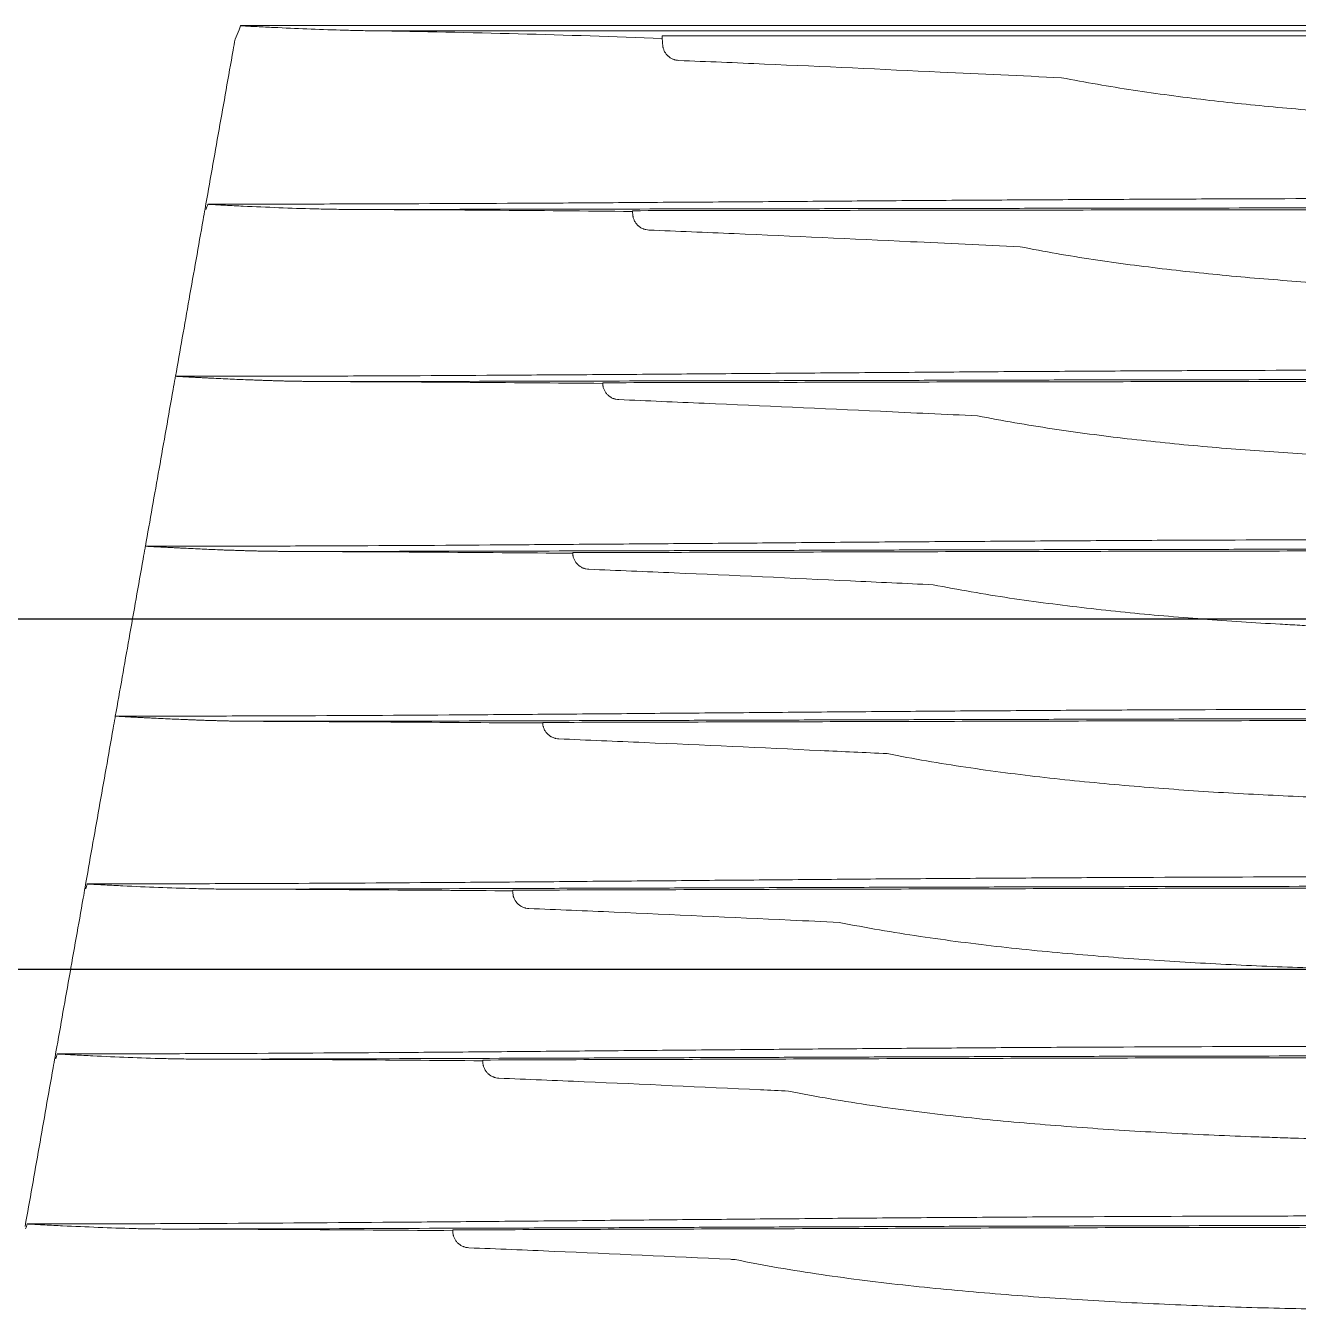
# Model space of a CAD drawing. Header units: inches. Extents: x 3778 to 56227, y -16914 to 35091.
# Drawn here: x 46633 to 46749.8, y -10922.3 to -10804.4 of the extents above; entities that cross this region are included whole.
import ezdxf

# ---------------------------------------------------------------- set-up
doc = ezdxf.new("R2010")
doc.units = ezdxf.units.IN
doc.header["$LTSCALE"] = 100
doc.header["$MEASUREMENT"] = 0
doc.layers.add('2-con', color=2, linetype='Continuous')
doc.layers.add('mark-B', color=2, linetype='Continuous', lineweight=20)

# ---------------------------------------------------------------- blocks, each defined once
blk = doc.blocks.new('cjscjdeh')
at = {"color": 8}
for p, q in [((155159.52, 69984.99), (153729.39, 69984.99)), ((154925.53, 69952.84), (154277.43, 69952.84))]:
    blk.add_line(p, q, dxfattribs=at)
blk = doc.blocks.new('무풍1way 일반')
at = {"layer": 'mark-B'}
for p, q in [((450.49, -181.61), (448.57, -181.61)), ((-464.1, -245.12), (464.1, -245.12)), ((437.6, -244.65), (205.04, -244.65)), ((476.32, -245.6), (-476.32, -245.6))]:
    blk.add_line(p, q, dxfattribs=at)
for points, knots in [([(430.91, -132.37), (429.6, -132.1), (428.28, -131.85), (425.64, -131.4), (424.32, -131.19), (421.67, -130.8), (420.34, -130.62), (417.69, -130.29), (416.36, -130.13), (413.7, -129.84), (412.37, -129.71), (409.71, -129.46), (408.37, -129.34), (405.71, -129.13), (404.37, -129.02), (401.71, -128.84), (400.37, -128.75), (397.7, -128.59), (396.36, -128.51), (393.69, -128.37), (392.35, -128.31), (389.67, -128.19), (388.34, -128.13), (385.66, -128.04), (384.32, -127.99), (380.3, -127.88), (377.63, -127.82), (373.61, -127.76), (372.27, -127.74), (369.6, -127.72), (368.26, -127.72), (366.92, -127.72)], [0, 0, 0, 0, 0.0625, 0.0625, 0.125, 0.125, 0.1875, 0.1875, 0.25, 0.25, 0.3125, 0.3125, 0.375, 0.375, 0.4375, 0.4375, 0.5, 0.5, 0.5625, 0.5625, 0.625, 0.625, 0.6875, 0.6875, 0.75, 0.75, 0.875, 0.875, 0.9375, 0.9375, 1, 1, 1, 1]), ([(455.35, -133.45), (452.74, -133.35), (444.74, -133.01), (436.6, -132.63), (431.06, -132.38), (430.91, -132.37)], [0, 0, 0, 0, 0.319657, 0.982079, 1, 1, 1, 1]), ([(455.35, -133.45), (455.44, -133.46), (455.53, -133.47), (455.67, -133.5), (455.74, -133.52), (455.8, -133.54), (455.85, -133.56), (455.87, -133.57), (455.98, -133.61), (456.06, -133.65), (456.17, -133.73), (456.21, -133.76), (456.27, -133.8), (456.29, -133.82), (456.32, -133.85), (456.34, -133.86), (456.42, -133.94), (456.48, -134.01), (456.57, -134.12), (456.59, -134.16), (456.64, -134.24), (456.66, -134.28), (456.72, -134.4), (456.75, -134.49), (456.78, -134.6), (456.79, -134.62), (456.8, -134.67), (456.8, -134.69), (456.81, -134.76), (456.82, -134.8), (456.82, -134.85)], [0, 0, 0, 0, 0.125, 0.125, 0.1875, 0.21875, 0.21875, 0.25, 0.25, 0.375, 0.375, 0.4375, 0.4375, 0.46875, 0.46875, 0.5, 0.5, 0.625, 0.625, 0.6875, 0.6875, 0.75, 0.75, 0.875, 0.875, 0.90625, 0.90625, 0.9375, 0.9375, 1, 1, 1, 1]), ([(365.38, -135.5), (367.83, -135.5), (370.28, -135.5), (375.18, -135.5), (377.63, -135.5), (384.98, -135.49), (389.87, -135.48), (397.22, -135.46), (399.66, -135.45), (404.56, -135.44), (407.01, -135.43), (411.9, -135.42), (416.79, -135.4), (424.13, -135.37), (431.47, -135.34), (436.36, -135.32), (441.25, -135.3), (443.7, -135.29), (448.59, -135.27), (451.03, -135.26), (458.37, -135.24), (463.26, -135.22), (473.05, -135.19), (477.95, -135.18), (482.85, -135.17)], [0, 0, 0, 0, 0.0625, 0.0625, 0.125, 0.125, 0.25, 0.25, 0.3125, 0.3125, 0.375, 0.375, 0.4375, 0.5, 0.5625, 0.625, 0.625, 0.6875, 0.6875, 0.75, 0.75, 0.875, 0.875, 1, 1, 1, 1]), ([(365.57, -135.34), (367.47, -135.34), (369.38, -135.34), (373.18, -135.33), (378.89, -135.33), (384.59, -135.32), (392.2, -135.31), (396, -135.3), (403.61, -135.28), (407.41, -135.27), (415.01, -135.24), (418.81, -135.23), (426.41, -135.2), (430.21, -135.19), (437.81, -135.16), (441.61, -135.15), (449.21, -135.12), (453.01, -135.1), (456.81, -135.09)], [0, 0, 0, 0, 0.0625, 0.0625, 0.125, 0.25, 0.25, 0.375, 0.375, 0.5, 0.5, 0.625, 0.625, 0.75, 0.75, 0.875, 0.875, 1, 1, 1, 1]), ([(482.85, -135.17), (480.67, -135.16), (478.5, -135.16), (474.16, -135.14), (471.99, -135.13), (465.49, -135.09), (461.16, -135.06), (456.84, -135.02)], [0, 0, 0, 0, 0.25, 0.25, 0.5, 0.5, 1, 1, 1, 1]), ([(482.85, -135.17), (483.39, -135.17), (483.93, -135.18), (485.02, -135.19), (485.56, -135.2), (487.2, -135.25), (488.28, -135.28), (490.46, -135.37), (491.55, -135.42), (493.18, -135.49), (493.72, -135.52), (494.54, -135.56), (494.81, -135.58), (495.22, -135.6), (495.35, -135.61), (495.56, -135.62), (495.62, -135.62), (495.73, -135.63), (495.76, -135.63), (495.81, -135.63), (495.83, -135.64), (495.85, -135.64), (495.86, -135.64), (495.87, -135.64), (495.88, -135.64), (495.88, -135.64), (495.89, -135.64), (495.89, -135.64), (495.89, -135.64), (495.89, -135.64), (495.89, -135.64), (495.89, -135.64), (495.89, -135.64), (495.89, -135.64), (495.89, -135.64), (495.89, -135.64)], [0, 0, 0, 0, 0.125, 0.125, 0.25, 0.25, 0.5, 0.5, 0.75, 0.75, 0.875, 0.875, 0.9375, 0.9375, 0.96875, 0.96875, 0.984375, 0.984375, 0.992187, 0.992187, 0.996094, 0.996094, 0.998047, 0.998047, 0.999023, 0.999023, 0.999512, 0.999512, 0.999756, 0.999756, 0.999878, 0.999878, 0.999939, 0.999939, 1, 1, 1, 1]), ([(493.51, -149.96), (493.94, -147.54), (494.79, -142.68), (495.65, -137.83), (496.08, -135.4)], [0, 0, 0, 0, 0.5, 1, 1, 1, 1]), ([(495.89, -135.64), (494.53, -135.64), (493.17, -135.65), (490.45, -135.65), (489.09, -135.65), (485.01, -135.66), (482.29, -135.67), (474.13, -135.71), (468.69, -135.75), (460.54, -135.81), (457.82, -135.83), (452.39, -135.88), (449.67, -135.9), (444.23, -135.95), (441.52, -135.98), (436.08, -136.03), (433.37, -136.05), (427.93, -136.1), (425.21, -136.12), (419.78, -136.17), (417.06, -136.19), (411.62, -136.23), (408.91, -136.24), (403.47, -136.28), (400.75, -136.29), (392.59, -136.33), (387.15, -136.35), (378.99, -136.37), (376.27, -136.38), (372.19, -136.38), (370.83, -136.39), (368.79, -136.39), (367.77, -136.39), (366.57, -136.39), (366.06, -136.39), (365.72, -136.39), (365.55, -136.39), (365.38, -136.39)], [0, 0, 0, 0, 0.03125, 0.03125, 0.0625, 0.0625, 0.125, 0.125, 0.25, 0.25, 0.3125, 0.3125, 0.375, 0.375, 0.4375, 0.4375, 0.5, 0.5, 0.5625, 0.5625, 0.625, 0.625, 0.6875, 0.6875, 0.75, 0.75, 0.875, 0.875, 0.9375, 0.9375, 0.96875, 0.96875, 0.984375, 0.992187, 0.996094, 0.996094, 1, 1, 1, 1]), ([(426.01, -147.83), (424.73, -147.57), (423.46, -147.34), (420.91, -146.9), (419.63, -146.7), (417.07, -146.32), (415.79, -146.14), (413.22, -145.82), (411.94, -145.67), (409.37, -145.38), (408.08, -145.25), (405.51, -145), (404.22, -144.89), (401.65, -144.68), (400.36, -144.58), (397.78, -144.39), (396.49, -144.3), (393.91, -144.14), (392.62, -144.07), (390.04, -143.93), (388.74, -143.86), (386.16, -143.75), (384.87, -143.69), (382.93, -143.62), (382.28, -143.6), (380.99, -143.56), (380.34, -143.53), (377.1, -143.44), (374.52, -143.38), (370.63, -143.32), (369.34, -143.31), (366.75, -143.29), (365.46, -143.28), (364.16, -143.28)], [0, 0, 0, 0, 0.0625, 0.0625, 0.125, 0.125, 0.1875, 0.1875, 0.25, 0.25, 0.3125, 0.3125, 0.375, 0.375, 0.4375, 0.4375, 0.5, 0.5, 0.5625, 0.5625, 0.625, 0.625, 0.6875, 0.6875, 0.71875, 0.71875, 0.75, 0.75, 0.875, 0.875, 0.9375, 0.9375, 1, 1, 1, 1]), ([(452.6, -149.02), (449.99, -148.91), (441.98, -148.58), (433.13, -148.16), (426.87, -147.87), (426.01, -147.83)], [0, 0, 0, 0, 0.293868, 0.90243, 1, 1, 1, 1]), ([(452.6, -149.02), (452.69, -149.02), (452.78, -149.03), (452.92, -149.06), (452.98, -149.08), (453.05, -149.11), (453.09, -149.12), (453.12, -149.13), (453.22, -149.18), (453.31, -149.22), (453.42, -149.29), (453.46, -149.32), (453.52, -149.36), (453.53, -149.38), (453.57, -149.41), (453.59, -149.43), (453.67, -149.51), (453.73, -149.57), (453.81, -149.69), (453.84, -149.72), (453.89, -149.8), (453.91, -149.85), (453.97, -149.97), (454, -150.05), (454.03, -150.17), (454.04, -150.19), (454.05, -150.23), (454.05, -150.26), (454.06, -150.32), (454.07, -150.37), (454.07, -150.41)], [0, 0, 0, 0, 0.125, 0.125, 0.1875, 0.21875, 0.21875, 0.25, 0.25, 0.375, 0.375, 0.4375, 0.4375, 0.46875, 0.46875, 0.5, 0.5, 0.625, 0.625, 0.6875, 0.6875, 0.75, 0.75, 0.875, 0.875, 0.90625, 0.90625, 0.9375, 0.9375, 1, 1, 1, 1]), ([(362.63, -151.07), (365.08, -151.07), (367.53, -151.07), (372.43, -151.06), (374.88, -151.06), (382.22, -151.05), (387.12, -151.04), (394.46, -151.03), (396.91, -151.02), (401.8, -151.01), (404.25, -151), (409.14, -150.99), (414.03, -150.97), (421.37, -150.95), (428.71, -150.92), (433.6, -150.9), (438.49, -150.89), (440.94, -150.88), (445.83, -150.86), (448.27, -150.85), (455.61, -150.83), (460.5, -150.81), (470.29, -150.78), (475.19, -150.77), (480.08, -150.77)], [0, 0, 0, 0, 0.0625, 0.0625, 0.125, 0.125, 0.25, 0.25, 0.3125, 0.3125, 0.375, 0.375, 0.4375, 0.5, 0.5625, 0.625, 0.625, 0.6875, 0.6875, 0.75, 0.75, 0.875, 0.875, 1, 1, 1, 1]), ([(362.82, -150.9), (366.62, -150.9), (370.43, -150.9), (378.04, -150.89), (381.84, -150.89), (389.45, -150.88), (393.25, -150.87), (400.85, -150.85), (404.66, -150.84), (412.26, -150.82), (416.06, -150.81), (423.66, -150.78), (427.46, -150.77), (435.06, -150.74), (438.86, -150.73), (446.46, -150.71), (450.26, -150.69), (454.07, -150.68)], [0, 0, 0, 0, 0.125, 0.125, 0.25, 0.25, 0.375, 0.375, 0.5, 0.5, 0.625, 0.625, 0.75, 0.75, 0.875, 0.875, 1, 1, 1, 1]), ([(480.08, -150.77), (477.91, -150.76), (475.74, -150.75), (471.4, -150.73), (469.23, -150.72), (462.74, -150.68), (458.41, -150.65), (454.09, -150.61)], [0, 0, 0, 0, 0.25, 0.25, 0.5, 0.5, 1, 1, 1, 1]), ([(480.08, -150.77), (480.63, -150.77), (481.17, -150.77), (482.26, -150.79), (482.8, -150.8), (484.43, -150.84), (485.52, -150.88), (487.7, -150.96), (488.78, -151.01), (490.42, -151.09), (490.96, -151.12), (491.77, -151.16), (492.05, -151.18), (492.45, -151.2), (492.59, -151.21), (492.79, -151.22), (492.86, -151.22), (492.96, -151.23), (493, -151.23), (493.05, -151.23), (493.07, -151.23), (493.09, -151.24), (493.1, -151.24), (493.11, -151.24), (493.12, -151.24), (493.12, -151.24), (493.12, -151.24), (493.13, -151.24), (493.13, -151.24), (493.13, -151.24), (493.13, -151.24), (493.13, -151.24), (493.13, -151.24), (493.13, -151.24), (493.13, -151.24), (493.13, -151.24)], [0, 0, 0, 0, 0.125, 0.125, 0.25, 0.25, 0.5, 0.5, 0.75, 0.75, 0.875, 0.875, 0.9375, 0.9375, 0.96875, 0.96875, 0.984375, 0.984375, 0.992187, 0.992187, 0.996094, 0.996094, 0.998047, 0.998047, 0.999023, 0.999023, 0.999512, 0.999512, 0.999756, 0.999756, 0.999878, 0.999878, 0.999939, 0.999939, 1, 1, 1, 1]), ([(493.13, -151.24), (491.77, -151.24), (490.41, -151.24), (487.69, -151.25), (486.33, -151.25), (482.25, -151.26), (479.53, -151.27), (471.37, -151.31), (465.93, -151.34), (457.78, -151.4), (455.06, -151.42), (449.63, -151.47), (446.91, -151.49), (441.48, -151.54), (438.76, -151.56), (433.32, -151.61), (430.61, -151.63), (425.17, -151.68), (422.45, -151.7), (417.02, -151.74), (414.3, -151.76), (408.86, -151.8), (406.15, -151.82), (400.71, -151.85), (397.99, -151.86), (389.83, -151.9), (384.39, -151.92), (376.23, -151.94), (373.51, -151.94), (369.43, -151.95), (368.07, -151.95), (366.03, -151.95), (365.01, -151.95), (363.99, -151.95), (363.31, -151.95), (362.97, -151.95), (362.63, -151.95)], [0, 0, 0, 0, 0.03125, 0.03125, 0.0625, 0.0625, 0.125, 0.125, 0.25, 0.25, 0.3125, 0.3125, 0.375, 0.375, 0.4375, 0.4375, 0.5, 0.5, 0.5625, 0.5625, 0.625, 0.625, 0.6875, 0.6875, 0.75, 0.75, 0.875, 0.875, 0.9375, 0.9375, 0.96875, 0.96875, 0.984375, 0.992188, 0.992188, 1, 1, 1, 1]), ([(490.75, -165.53), (491.18, -163.1), (492.04, -158.25), (492.9, -153.39), (493.33, -150.97)], [0, 0, 0, 0, 0.5, 1, 1, 1, 1]), ([(421.37, -163.31), (420.14, -163.06), (418.9, -162.83), (416.42, -162.41), (415.19, -162.21), (412.7, -161.84), (411.46, -161.67), (408.97, -161.35), (407.73, -161.2), (405.24, -160.92), (403.99, -160.79), (401.5, -160.55), (400.25, -160.44), (397.76, -160.23), (396.51, -160.13), (394.01, -159.94), (392.76, -159.86), (390.25, -159.7), (389, -159.62), (386.5, -159.49), (385.25, -159.42), (382.74, -159.31), (381.49, -159.25), (378.98, -159.16), (377.72, -159.12), (373.96, -159), (371.45, -158.94), (367.69, -158.88), (365.18, -158.86), (362.67, -158.85), (361.41, -158.85)], [0, 0, 0, 0, 0.0625, 0.0625, 0.125, 0.125, 0.1875, 0.1875, 0.25, 0.25, 0.3125, 0.3125, 0.375, 0.375, 0.4375, 0.4375, 0.5, 0.5, 0.5625, 0.5625, 0.625, 0.625, 0.6875, 0.6875, 0.75, 0.75, 0.875, 0.875, 0.9375, 1, 1, 1, 1]), ([(449.84, -164.58), (447.23, -164.48), (439.23, -164.14), (429.74, -163.7), (422.86, -163.38), (421.37, -163.31)], [0, 0, 0, 0, 0.274559, 0.842741, 1, 1, 1, 1]), ([(449.84, -164.58), (449.94, -164.59), (450.03, -164.6), (450.14, -164.62), (450.17, -164.63), (450.21, -164.64), (450.23, -164.65), (450.3, -164.67), (450.39, -164.7), (450.49, -164.75), (450.55, -164.79), (450.59, -164.81), (450.61, -164.82), (450.71, -164.89), (450.78, -164.94), (450.89, -165.04), (450.93, -165.09), (450.98, -165.14), (451.01, -165.18), (451.02, -165.2), (451.09, -165.29), (451.14, -165.37), (451.2, -165.49), (451.22, -165.54), (451.24, -165.6), (451.25, -165.62), (451.26, -165.67), (451.27, -165.69), (451.3, -165.8), (451.31, -165.89), (451.32, -165.98)], [0, 0, 0, 0, 0.125, 0.125, 0.15625, 0.15625, 0.1875, 0.1875, 0.25, 0.3125, 0.34375, 0.34375, 0.375, 0.375, 0.5, 0.5, 0.5625, 0.59375, 0.59375, 0.625, 0.625, 0.75, 0.75, 0.8125, 0.8125, 0.84375, 0.84375, 0.875, 0.875, 1, 1, 1, 1]), ([(477.32, -166.36), (475.15, -166.36), (472.98, -166.35), (468.65, -166.33), (466.48, -166.31), (459.98, -166.27), (455.66, -166.24), (451.34, -166.2)], [0, 0, 0, 0, 0.25, 0.25, 0.5, 0.5, 1, 1, 1, 1]), ([(359.88, -166.63), (362.33, -166.63), (364.78, -166.63), (369.67, -166.63), (372.12, -166.63), (379.46, -166.62), (384.36, -166.61), (391.7, -166.6), (394.15, -166.59), (399.04, -166.58), (401.49, -166.57), (406.38, -166.56), (411.27, -166.55), (418.61, -166.53), (425.95, -166.5), (430.84, -166.49), (435.73, -166.47), (438.18, -166.46), (443.07, -166.45), (445.52, -166.44), (452.85, -166.42), (457.75, -166.4), (467.53, -166.38), (472.43, -166.37), (477.32, -166.36)], [0, 0, 0, 0, 0.0625, 0.0625, 0.125, 0.125, 0.25, 0.25, 0.3125, 0.3125, 0.375, 0.375, 0.4375, 0.5, 0.5625, 0.625, 0.625, 0.6875, 0.6875, 0.75, 0.75, 0.875, 0.875, 1, 1, 1, 1]), ([(490.37, -166.84), (489.01, -166.84), (487.65, -166.84), (484.93, -166.84), (483.57, -166.85), (479.49, -166.86), (476.77, -166.87), (468.61, -166.9), (463.18, -166.93), (455.02, -166.99), (452.3, -167.01), (446.87, -167.05), (444.15, -167.08), (438.72, -167.12), (436, -167.14), (430.57, -167.19), (427.85, -167.21), (422.41, -167.26), (419.7, -167.28), (414.26, -167.32), (411.54, -167.34), (406.11, -167.37), (403.39, -167.39), (397.95, -167.42), (395.23, -167.43), (387.08, -167.47), (381.64, -167.48), (373.48, -167.5), (370.76, -167.51), (366.68, -167.51), (365.32, -167.51), (363.28, -167.51), (362.26, -167.52), (361.24, -167.52), (360.56, -167.52), (360.22, -167.52), (359.88, -167.52)], [0, 0, 0, 0, 0.03125, 0.03125, 0.0625, 0.0625, 0.125, 0.125, 0.25, 0.25, 0.3125, 0.3125, 0.375, 0.375, 0.4375, 0.4375, 0.5, 0.5, 0.5625, 0.5625, 0.625, 0.625, 0.6875, 0.6875, 0.75, 0.75, 0.875, 0.875, 0.9375, 0.9375, 0.96875, 0.96875, 0.984375, 0.992188, 0.992188, 1, 1, 1, 1]), ([(360.07, -166.47), (363.87, -166.47), (367.67, -166.46), (375.28, -166.46), (379.08, -166.45), (386.69, -166.44), (390.49, -166.44), (398.1, -166.42), (401.9, -166.41), (409.51, -166.39), (413.31, -166.38), (420.91, -166.36), (424.71, -166.35), (432.31, -166.33), (436.11, -166.31), (443.71, -166.29), (447.51, -166.28), (451.32, -166.27)], [0, 0, 0, 0, 0.125, 0.125, 0.25, 0.25, 0.375, 0.375, 0.5, 0.5, 0.625, 0.625, 0.75, 0.75, 0.875, 0.875, 1, 1, 1, 1]), ([(477.32, -166.36), (477.87, -166.36), (478.41, -166.37), (479.5, -166.39), (480.04, -166.4), (481.67, -166.44), (482.76, -166.48), (484.94, -166.56), (486.02, -166.61), (487.65, -166.69), (488.2, -166.72), (489.01, -166.76), (489.28, -166.77), (489.69, -166.8), (489.83, -166.8), (490.03, -166.81), (490.1, -166.82), (490.2, -166.82), (490.23, -166.83), (490.29, -166.83), (490.3, -166.83), (490.33, -166.83), (490.34, -166.83), (490.35, -166.83), (490.35, -166.84), (490.36, -166.84), (490.36, -166.84), (490.37, -166.84), (490.37, -166.84), (490.37, -166.84), (490.37, -166.84), (490.37, -166.84), (490.37, -166.84), (490.37, -166.84), (490.37, -166.84), (490.37, -166.84)], [0, 0, 0, 0, 0.125, 0.125, 0.25, 0.25, 0.5, 0.5, 0.75, 0.75, 0.875, 0.875, 0.9375, 0.9375, 0.96875, 0.96875, 0.984375, 0.984375, 0.992188, 0.992188, 0.996094, 0.996094, 0.998047, 0.998047, 0.999023, 0.999023, 0.999512, 0.999512, 0.999756, 0.999756, 0.999878, 0.999878, 0.999939, 0.999939, 1, 1, 1, 1]), ([(488, -181.09), (488.43, -178.66), (489.29, -173.81), (490.15, -168.96), (490.58, -166.53)], [0, 0, 0, 0, 0.5, 1, 1, 1, 1]), ([(416.96, -178.8), (415.76, -178.56), (414.56, -178.33), (412.15, -177.92), (410.95, -177.73), (408.53, -177.37), (407.32, -177.2), (404.91, -176.89), (403.7, -176.74), (401.28, -176.47), (400.06, -176.34), (397.64, -176.1), (396.43, -175.99), (394, -175.78), (392.78, -175.68), (390.35, -175.5), (389.14, -175.41), (386.71, -175.25), (385.49, -175.18), (383.05, -175.05), (380.62, -174.92), (378.18, -174.82), (376.35, -174.74), (375.74, -174.72), (374.52, -174.68), (373.91, -174.66), (370.86, -174.56), (368.42, -174.51), (363.54, -174.43), (361.1, -174.41), (358.66, -174.41)], [0, 0, 0, 0, 0.0625, 0.0625, 0.125, 0.125, 0.1875, 0.1875, 0.25, 0.25, 0.3125, 0.3125, 0.375, 0.375, 0.4375, 0.4375, 0.5, 0.5, 0.5625, 0.5625, 0.625, 0.6875, 0.6875, 0.71875, 0.71875, 0.75, 0.75, 0.875, 0.875, 1, 1, 1, 1]), ([(447.09, -180.15), (444.48, -180.04), (436.47, -179.7), (426.44, -179.24), (419.01, -178.89), (416.96, -178.8)], [0, 0, 0, 0, 0.259574, 0.796372, 1, 1, 1, 1]), ([(447.09, -180.15), (447.18, -180.15), (447.28, -180.16), (447.39, -180.19), (447.41, -180.19), (447.46, -180.21), (447.48, -180.21), (447.55, -180.23), (447.63, -180.27), (447.74, -180.32), (447.8, -180.35), (447.84, -180.37), (447.86, -180.39), (447.96, -180.45), (448.03, -180.51), (448.13, -180.6), (448.18, -180.65), (448.23, -180.71), (448.26, -180.74), (448.27, -180.76), (448.34, -180.86), (448.39, -180.93), (448.45, -181.06), (448.46, -181.1), (448.49, -181.17), (448.5, -181.19), (448.51, -181.23), (448.52, -181.25), (448.55, -181.36), (448.56, -181.45), (448.57, -181.54)], [0, 0, 0, 0, 0.125, 0.125, 0.15625, 0.15625, 0.1875, 0.1875, 0.25, 0.3125, 0.34375, 0.34375, 0.375, 0.375, 0.5, 0.5, 0.5625, 0.59375, 0.59375, 0.625, 0.625, 0.75, 0.75, 0.8125, 0.8125, 0.84375, 0.84375, 0.875, 0.875, 1, 1, 1, 1]), ([(357.16, -182.01), (359.61, -182.01), (362.05, -182.01), (366.95, -182.01), (369.4, -182), (376.74, -182), (381.63, -181.99), (388.97, -181.98), (391.42, -181.97), (396.31, -181.96), (398.76, -181.95), (403.65, -181.94), (408.54, -181.93), (415.88, -181.91), (423.22, -181.89), (428.11, -181.87), (433, -181.86), (435.44, -181.85), (440.33, -181.83), (442.78, -181.83), (450.12, -181.81), (455.01, -181.79), (464.79, -181.77), (469.69, -181.76), (474.58, -181.76)], [0, 0, 0, 0, 0.0625, 0.0625, 0.125, 0.125, 0.25, 0.25, 0.3125, 0.3125, 0.375, 0.375, 0.4375, 0.5, 0.5625, 0.625, 0.625, 0.6875, 0.6875, 0.75, 0.75, 0.875, 0.875, 1, 1, 1, 1]), ([(487.8, -182.23), (486.44, -182.23), (485.07, -182.23), (482.35, -182.24), (480.99, -182.24), (476.91, -182.25), (474.18, -182.26), (466.02, -182.29), (460.57, -182.32), (452.41, -182.38), (449.69, -182.4), (444.25, -182.44), (441.53, -182.46), (436.09, -182.51), (433.37, -182.53), (427.93, -182.57), (425.21, -182.6), (419.76, -182.64), (417.04, -182.66), (411.6, -182.7), (408.88, -182.72), (403.44, -182.75), (400.72, -182.77), (395.27, -182.8), (392.55, -182.81), (384.39, -182.84), (378.94, -182.86), (370.77, -182.88), (368.05, -182.88), (362.6, -182.89), (359.88, -182.89), (357.16, -182.89)], [0, 0, 0, 0, 0.03125, 0.03125, 0.0625, 0.0625, 0.125, 0.125, 0.25, 0.25, 0.3125, 0.3125, 0.375, 0.375, 0.4375, 0.4375, 0.5, 0.5, 0.5625, 0.5625, 0.625, 0.625, 0.6875, 0.6875, 0.75, 0.75, 0.875, 0.875, 0.9375, 0.9375, 1, 1, 1, 1]), ([(357.34, -181.84), (361.15, -181.84), (364.95, -181.84), (372.55, -181.84), (376.35, -181.83), (383.96, -181.82), (387.76, -181.82), (395.36, -181.8), (399.16, -181.79), (406.76, -181.77), (410.56, -181.76), (418.16, -181.74), (421.96, -181.73), (429.55, -181.71), (433.35, -181.7), (440.95, -181.68), (444.75, -181.67), (448.55, -181.66)], [0, 0, 0, 0, 0.125, 0.125, 0.25, 0.25, 0.375, 0.375, 0.5, 0.5, 0.625, 0.625, 0.75, 0.75, 0.875, 0.875, 1, 1, 1, 1]), ([(450.49, -181.61), (454.5, -181.64), (458.51, -181.67), (464.53, -181.71), (466.54, -181.72), (470.56, -181.74), (472.57, -181.75), (474.58, -181.76)], [0, 0, 0, 0, 0.5, 0.5, 0.75, 0.75, 1, 1, 1, 1]), ([(474.58, -181.76), (474.64, -181.76), (474.75, -181.76), (474.92, -181.76), (475.09, -181.76), (475.26, -181.76), (475.43, -181.76), (475.6, -181.76), (475.78, -181.77), (475.95, -181.77), (476.13, -181.77), (476.31, -181.77), (476.49, -181.78), (476.67, -181.78), (476.85, -181.78), (477.03, -181.79), (477.22, -181.79), (477.4, -181.79), (477.59, -181.8), (477.78, -181.8), (477.97, -181.81), (478.16, -181.81), (478.36, -181.82), (478.55, -181.82), (478.74, -181.83), (478.94, -181.84), (479.14, -181.84), (479.34, -181.85), (479.54, -181.85), (479.74, -181.86), (479.94, -181.87), (480.15, -181.88), (480.35, -181.88), (480.56, -181.89), (480.77, -181.9), (480.98, -181.91), (481.38, -181.92), (481.98, -181.95), (482.79, -181.98), (483.64, -182.02), (484.33, -182.06), (484.87, -182.08), (485.25, -182.1), (485.65, -182.12), (486.06, -182.14), (486.48, -182.16), (486.91, -182.19), (487.35, -182.21), (487.65, -182.23), (487.8, -182.23)], [0, 0, 0, 0, 0.012609, 0.025317, 0.038123, 0.051028, 0.064031, 0.077132, 0.090333, 0.103631, 0.117029, 0.130525, 0.144119, 0.157812, 0.171604, 0.185495, 0.199484, 0.213572, 0.227758, 0.242043, 0.256427, 0.27091, 0.285491, 0.300172, 0.31495, 0.329828, 0.344804, 0.35988, 0.375054, 0.390326, 0.405698, 0.421168, 0.436737, 0.452405, 0.468171, 0.484037, 0.500001, 0.559263, 0.620684, 0.684264, 0.750004, 0.778166, 0.80721, 0.837137, 0.867946, 0.899636, 0.932209, 0.965664, 1, 1, 1, 1]), ([(485.25, -196.65), (485.68, -194.23), (486.53, -189.42), (487.38, -184.61), (487.8, -182.23)], [0, 0, 0, 0, 0.504832, 1, 1, 1, 1]), ([(355.91, -189.97), (358.29, -189.97), (360.67, -189.99), (365.43, -190.07), (367.81, -190.13), (372.57, -190.28), (374.95, -190.37), (377.92, -190.51), (378.51, -190.54), (379.7, -190.61), (380.3, -190.64), (382.08, -190.74), (383.27, -190.81), (385.64, -190.97), (386.83, -191.06), (389.2, -191.24), (390.39, -191.33), (392.76, -191.54), (393.94, -191.65), (396.3, -191.89), (397.48, -192.02), (399.84, -192.29), (401.02, -192.43), (403.37, -192.74), (404.55, -192.9), (406.9, -193.25), (408.07, -193.44), (410.41, -193.85), (411.58, -194.06), (412.74, -194.29)], [0, 0, 0, 0, 0.125, 0.125, 0.25, 0.25, 0.375, 0.375, 0.40625, 0.40625, 0.4375, 0.4375, 0.5, 0.5, 0.5625, 0.5625, 0.625, 0.625, 0.6875, 0.6875, 0.75, 0.75, 0.8125, 0.8125, 0.875, 0.875, 0.9375, 0.9375, 1, 1, 1, 1]), ([(444.34, -195.71), (441.73, -195.61), (433.72, -195.27), (423.19, -194.78), (415.28, -194.41), (412.74, -194.29)], [0, 0, 0, 0, 0.247623, 0.759351, 1, 1, 1, 1]), ([(444.34, -195.71), (444.43, -195.71), (444.52, -195.73), (444.66, -195.76), (444.7, -195.77), (444.77, -195.79), (444.79, -195.8), (444.84, -195.81), (444.86, -195.82), (444.97, -195.87), (445.05, -195.91), (445.17, -195.99), (445.2, -196.01), (445.26, -196.06), (445.28, -196.07), (445.31, -196.1), (445.33, -196.12), (445.41, -196.2), (445.48, -196.27), (445.56, -196.38), (445.58, -196.42), (445.63, -196.5), (445.65, -196.54), (445.71, -196.66), (445.75, -196.75), (445.78, -196.86), (445.78, -196.88), (445.79, -196.93), (445.8, -196.95), (445.81, -197.02), (445.81, -197.06), (445.82, -197.11)], [0, 0, 0, 0, 0.125, 0.125, 0.1875, 0.1875, 0.21875, 0.21875, 0.25, 0.25, 0.375, 0.375, 0.4375, 0.4375, 0.46875, 0.46875, 0.5, 0.5, 0.625, 0.625, 0.6875, 0.6875, 0.75, 0.75, 0.875, 0.875, 0.90625, 0.90625, 0.9375, 0.9375, 1, 1, 1, 1]), ([(354.41, -197.57), (356.85, -197.57), (359.3, -197.57), (364.19, -197.57), (371.54, -197.57), (378.88, -197.56), (386.21, -197.54), (388.66, -197.54), (393.55, -197.53), (396, -197.53), (400.89, -197.52), (405.78, -197.5), (413.12, -197.49), (420.46, -197.47), (425.35, -197.45), (430.24, -197.44), (432.68, -197.43), (437.57, -197.42), (440.02, -197.41), (447.36, -197.39), (452.25, -197.38), (462.03, -197.36), (466.93, -197.35), (471.82, -197.35)], [0, 0, 0, 0, 0.0625, 0.0625, 0.125, 0.25, 0.25, 0.3125, 0.3125, 0.375, 0.375, 0.4375, 0.5, 0.5625, 0.625, 0.625, 0.6875, 0.6875, 0.75, 0.75, 0.875, 0.875, 1, 1, 1, 1]), ([(485.04, -197.83), (484.87, -197.83), (484.7, -197.83), (484.36, -197.83), (483.85, -197.83), (482.66, -197.83), (480.28, -197.83), (478.23, -197.83), (474.15, -197.84), (471.43, -197.85), (463.26, -197.88), (457.82, -197.91), (449.66, -197.97), (446.94, -197.99), (441.49, -198.03), (438.77, -198.05), (433.33, -198.09), (430.61, -198.11), (425.17, -198.15), (422.45, -198.18), (417.01, -198.22), (414.29, -198.24), (408.84, -198.27), (406.12, -198.29), (400.68, -198.32), (397.96, -198.34), (392.52, -198.37), (389.79, -198.38), (381.63, -198.41), (376.19, -198.43), (368.02, -198.44), (365.3, -198.45), (359.85, -198.45), (357.13, -198.46), (354.41, -198.46)], [0, 0, 0, 0, 0.003906, 0.003906, 0.007812, 0.015625, 0.03125, 0.0625, 0.0625, 0.125, 0.125, 0.25, 0.25, 0.3125, 0.3125, 0.375, 0.375, 0.4375, 0.4375, 0.5, 0.5, 0.5625, 0.5625, 0.625, 0.625, 0.6875, 0.6875, 0.75, 0.75, 0.875, 0.875, 0.9375, 0.9375, 1, 1, 1, 1]), ([(445.8, -197.25), (442, -197.26), (438.2, -197.26), (430.6, -197.28), (426.8, -197.29), (419.2, -197.31), (415.4, -197.32), (407.8, -197.34), (404.01, -197.35), (396.4, -197.36), (392.6, -197.37), (385, -197.38), (381.2, -197.39), (373.6, -197.4), (369.8, -197.4), (362.19, -197.41), (358.39, -197.41), (354.59, -197.41)], [0, 0, 0, 0, 0.125, 0.125, 0.25, 0.25, 0.375, 0.375, 0.5, 0.5, 0.625, 0.625, 0.75, 0.75, 0.875, 0.875, 1, 1, 1, 1]), ([(445.82, -197.18), (450.14, -197.22), (454.47, -197.25), (460.97, -197.3), (463.14, -197.31), (467.48, -197.33), (469.65, -197.34), (471.82, -197.35)], [0, 0, 0, 0, 0.5, 0.5, 0.75, 0.75, 1, 1, 1, 1]), ([(471.82, -197.35), (471.87, -197.35), (471.99, -197.35), (472.15, -197.35), (472.32, -197.35), (472.49, -197.35), (472.67, -197.35), (472.84, -197.36), (473.01, -197.36), (473.19, -197.36), (473.37, -197.36), (473.54, -197.37), (473.72, -197.37), (473.91, -197.37), (474.09, -197.38), (474.27, -197.38), (474.46, -197.38), (474.64, -197.39), (474.83, -197.39), (475.02, -197.4), (475.21, -197.4), (475.4, -197.41), (475.59, -197.41), (475.79, -197.42), (475.98, -197.42), (476.18, -197.43), (476.38, -197.44), (476.58, -197.44), (476.78, -197.45), (476.98, -197.46), (477.18, -197.46), (477.39, -197.47), (477.59, -197.48), (477.8, -197.48), (478.01, -197.49), (478.22, -197.5), (478.62, -197.52), (479.22, -197.54), (480.04, -197.58), (480.88, -197.62), (481.57, -197.65), (482.11, -197.68), (482.49, -197.7), (482.89, -197.72), (483.3, -197.74), (483.72, -197.76), (484.15, -197.78), (484.59, -197.8), (484.89, -197.82), (485.04, -197.83)], [0, 0, 0, 0, 0.012605, 0.025308, 0.03811, 0.051011, 0.06401, 0.077109, 0.090306, 0.103602, 0.116997, 0.130491, 0.144083, 0.157775, 0.171565, 0.185455, 0.199443, 0.21353, 0.227717, 0.242002, 0.256386, 0.270869, 0.285451, 0.300133, 0.314913, 0.329792, 0.34477, 0.359848, 0.375024, 0.390299, 0.405674, 0.421147, 0.43672, 0.452391, 0.468162, 0.484032, 0.5, 0.559243, 0.620656, 0.684241, 0.749997, 0.778131, 0.807156, 0.837072, 0.867877, 0.899573, 0.932159, 0.965634, 1, 1, 1, 1]), ([(482.5, -212.22), (482.92, -209.79), (483.77, -204.99), (484.62, -200.2), (485.04, -197.83)], [0, 0, 0, 0, 0.505906, 1, 1, 1, 1]), ([(408.68, -209.8), (407.54, -209.57), (406.4, -209.36), (404.12, -208.97), (402.97, -208.78), (400.68, -208.44), (399.53, -208.28), (397.23, -207.97), (396.08, -207.83), (393.78, -207.56), (392.62, -207.44), (390.31, -207.2), (389.16, -207.09), (386.85, -206.89), (385.69, -206.79), (383.37, -206.61), (382.21, -206.53), (379.89, -206.37), (378.73, -206.3), (376.99, -206.2), (376.41, -206.17), (375.24, -206.1), (374.66, -206.07), (371.76, -205.93), (369.43, -205.84), (364.78, -205.69), (362.46, -205.63), (357.81, -205.56), (355.48, -205.54), (353.15, -205.54)], [0, 0, 0, 0, 0.0625, 0.0625, 0.125, 0.125, 0.1875, 0.1875, 0.25, 0.25, 0.3125, 0.3125, 0.375, 0.375, 0.4375, 0.4375, 0.5, 0.5, 0.5625, 0.5625, 0.59375, 0.59375, 0.625, 0.625, 0.75, 0.75, 0.875, 0.875, 1, 1, 1, 1]), ([(441.58, -211.28), (438.97, -211.17), (430.96, -210.83), (420, -210.32), (411.65, -209.93), (408.68, -209.8)], [0, 0, 0, 0, 0.237889, 0.729159, 1, 1, 1, 1]), ([(441.58, -211.28), (441.68, -211.28), (441.77, -211.29), (441.91, -211.32), (441.95, -211.33), (442.02, -211.35), (442.04, -211.36), (442.08, -211.38), (442.11, -211.39), (442.21, -211.43), (442.3, -211.48), (442.41, -211.55), (442.45, -211.58), (442.51, -211.62), (442.52, -211.64), (442.56, -211.67), (442.58, -211.68), (442.66, -211.76), (442.72, -211.83), (442.81, -211.94), (442.83, -211.98), (442.88, -212.06), (442.9, -212.1), (442.96, -212.23), (442.99, -212.31), (443.02, -212.43), (443.03, -212.45), (443.04, -212.49), (443.04, -212.52), (443.06, -212.58), (443.06, -212.63), (443.07, -212.68)], [0, 0, 0, 0, 0.125, 0.125, 0.1875, 0.1875, 0.21875, 0.21875, 0.25, 0.25, 0.375, 0.375, 0.4375, 0.4375, 0.46875, 0.46875, 0.5, 0.5, 0.625, 0.625, 0.6875, 0.6875, 0.75, 0.75, 0.875, 0.875, 0.90625, 0.90625, 0.9375, 0.9375, 1, 1, 1, 1]), ([(351.65, -213.14), (354.1, -213.14), (356.55, -213.14), (361.44, -213.13), (368.78, -213.13), (376.12, -213.12), (385.9, -213.11), (390.8, -213.1), (398.13, -213.09), (403.02, -213.08), (410.36, -213.06), (417.7, -213.04), (422.59, -213.03), (427.48, -213.02), (429.92, -213.01), (434.82, -213), (437.26, -213), (444.6, -212.98), (449.49, -212.97), (459.27, -212.95), (464.16, -212.95), (469.06, -212.94)], [0, 0, 0, 0, 0.0625, 0.0625, 0.125, 0.25, 0.25, 0.375, 0.375, 0.4375, 0.5, 0.5625, 0.625, 0.625, 0.6875, 0.6875, 0.75, 0.75, 0.875, 0.875, 1, 1, 1, 1]), ([(443.05, -212.83), (439.25, -212.84), (435.45, -212.85), (427.85, -212.86), (424.05, -212.87), (416.45, -212.89), (412.65, -212.9), (405.05, -212.91), (401.25, -212.92), (393.65, -212.93), (389.85, -212.94), (382.25, -212.95), (378.45, -212.96), (370.85, -212.96), (367.04, -212.97), (359.44, -212.97), (355.64, -212.97), (351.84, -212.97)], [0, 0, 0, 0, 0.125, 0.125, 0.25, 0.25, 0.375, 0.375, 0.5, 0.5, 0.625, 0.625, 0.75, 0.75, 0.875, 0.875, 1, 1, 1, 1]), ([(469.06, -212.94), (466.89, -212.93), (464.72, -212.92), (460.38, -212.9), (458.21, -212.89), (451.72, -212.84), (447.39, -212.81), (443.07, -212.77)], [0, 0, 0, 0, 0.25, 0.25, 0.5, 0.5, 1, 1, 1, 1]), ([(469.06, -212.94), (469.11, -212.94), (469.22, -212.94), (469.39, -212.94), (469.56, -212.94), (469.73, -212.94), (469.9, -212.95), (470.08, -212.95), (470.25, -212.95), (470.43, -212.95), (470.6, -212.96), (470.78, -212.96), (470.96, -212.96), (471.14, -212.96), (471.33, -212.97), (471.51, -212.97), (471.69, -212.98), (471.88, -212.98), (472.07, -212.98), (472.26, -212.99), (472.45, -212.99), (472.64, -213), (472.83, -213), (473.03, -213.01), (473.22, -213.02), (473.42, -213.02), (473.62, -213.03), (473.82, -213.03), (474.02, -213.04), (474.22, -213.05), (474.42, -213.06), (474.63, -213.06), (474.83, -213.07), (475.04, -213.08), (475.25, -213.09), (475.46, -213.09), (475.86, -213.11), (476.46, -213.13), (477.28, -213.17), (478.12, -213.21), (478.81, -213.24), (479.35, -213.27), (479.74, -213.29), (480.13, -213.31), (480.54, -213.33), (480.96, -213.35), (481.39, -213.37), (481.83, -213.4), (482.13, -213.41), (482.28, -213.42)], [0, 0, 0, 0, 0.0126, 0.025299, 0.038097, 0.050993, 0.063989, 0.077085, 0.090279, 0.103572, 0.116964, 0.130456, 0.144046, 0.157736, 0.171525, 0.185414, 0.199401, 0.213488, 0.227674, 0.241959, 0.256343, 0.270827, 0.28541, 0.300093, 0.314874, 0.329755, 0.344735, 0.359815, 0.374994, 0.390272, 0.405649, 0.421126, 0.436702, 0.452378, 0.468153, 0.484027, 0.500001, 0.559229, 0.620638, 0.684229, 0.749999, 0.778109, 0.807115, 0.83702, 0.867821, 0.89952, 0.932117, 0.96561, 1, 1, 1, 1]), ([(482.28, -213.42), (482.11, -213.42), (481.94, -213.42), (481.6, -213.42), (481.09, -213.42), (479.9, -213.42), (477.52, -213.42), (475.48, -213.43), (471.39, -213.44), (468.67, -213.44), (460.51, -213.47), (455.06, -213.5), (446.9, -213.56), (444.18, -213.57), (438.74, -213.61), (436.02, -213.63), (430.58, -213.67), (427.86, -213.69), (422.41, -213.73), (419.69, -213.75), (414.25, -213.79), (411.53, -213.81), (406.09, -213.85), (403.37, -213.86), (397.92, -213.9), (395.2, -213.91), (389.76, -213.94), (387.04, -213.95), (378.87, -213.98), (373.43, -213.99), (365.26, -214.01), (362.54, -214.01), (357.1, -214.02), (354.38, -214.02), (351.65, -214.02)], [0, 0, 0, 0, 0.003906, 0.003906, 0.007812, 0.015625, 0.03125, 0.0625, 0.0625, 0.125, 0.125, 0.25, 0.25, 0.3125, 0.3125, 0.375, 0.375, 0.4375, 0.4375, 0.5, 0.5, 0.5625, 0.5625, 0.625, 0.625, 0.6875, 0.6875, 0.75, 0.75, 0.875, 0.875, 0.9375, 0.9375, 1, 1, 1, 1]), ([(479.74, -227.78), (480.17, -225.36), (481.02, -220.57), (481.86, -215.78), (482.28, -213.42)], [0, 0, 0, 0, 0.506939, 1, 1, 1, 1]), ([(404.76, -225.31), (403.65, -225.09), (402.53, -224.88), (400.29, -224.49), (399.17, -224.31), (396.93, -223.97), (395.8, -223.81), (393.55, -223.52), (392.43, -223.38), (390.17, -223.11), (389.04, -222.99), (386.78, -222.76), (385.65, -222.65), (383.39, -222.44), (382.25, -222.35), (379.98, -222.17), (378.85, -222.09), (376.58, -221.93), (375.44, -221.86), (373.74, -221.76), (373.17, -221.73), (372.03, -221.67), (371.46, -221.64), (368.61, -221.49), (366.34, -221.4), (361.79, -221.25), (359.51, -221.2), (354.96, -221.12), (352.68, -221.1), (350.4, -221.1)], [0, 0, 0, 0, 0.0625, 0.0625, 0.125, 0.125, 0.1875, 0.1875, 0.25, 0.25, 0.3125, 0.3125, 0.375, 0.375, 0.4375, 0.4375, 0.5, 0.5, 0.5625, 0.5625, 0.59375, 0.59375, 0.625, 0.625, 0.75, 0.75, 0.875, 0.875, 1, 1, 1, 1]), ([(438.83, -226.84), (436.22, -226.73), (428.21, -226.4), (416.86, -225.87), (408.12, -225.46), (404.76, -225.31)], [0, 0, 0, 0, 0.229825, 0.704114, 1, 1, 1, 1]), ([(438.83, -226.84), (438.93, -226.84), (439.02, -226.86), (439.15, -226.89), (439.2, -226.9), (439.26, -226.92), (439.29, -226.93), (439.33, -226.94), (439.35, -226.95), (439.46, -227), (439.54, -227.04), (439.66, -227.12), (439.7, -227.14), (439.75, -227.19), (439.77, -227.2), (439.81, -227.23), (439.83, -227.25), (439.91, -227.33), (439.97, -227.4), (440.05, -227.51), (440.08, -227.55), (440.13, -227.63), (440.15, -227.67), (440.21, -227.79), (440.24, -227.88), (440.27, -227.99), (440.28, -228.01), (440.29, -228.06), (440.29, -228.08), (440.3, -228.15), (440.31, -228.2), (440.31, -228.24)], [0, 0, 0, 0, 0.125, 0.125, 0.1875, 0.1875, 0.21875, 0.21875, 0.25, 0.25, 0.375, 0.375, 0.4375, 0.4375, 0.46875, 0.46875, 0.5, 0.5, 0.625, 0.625, 0.6875, 0.6875, 0.75, 0.75, 0.875, 0.875, 0.90625, 0.90625, 0.9375, 0.9375, 1, 1, 1, 1]), ([(349.05, -228.72), (352.86, -228.72), (356.66, -228.72), (364.27, -228.72), (368.07, -228.72), (375.67, -228.71), (379.48, -228.71), (387.08, -228.7), (390.89, -228.69), (398.49, -228.68), (402.29, -228.68), (409.9, -228.67), (413.7, -228.66), (421.3, -228.65), (425.11, -228.64), (432.71, -228.63), (436.51, -228.62), (440.32, -228.62)], [0, 0, 0, 0, 0.125, 0.125, 0.25, 0.25, 0.375, 0.375, 0.5, 0.5, 0.625, 0.625, 0.75, 0.75, 0.875, 0.875, 1, 1, 1, 1]), ([(466.27, -228.73), (464.11, -228.72), (461.94, -228.71), (457.61, -228.69), (455.45, -228.68), (448.96, -228.63), (444.65, -228.59), (440.34, -228.55)], [0, 0, 0, 0, 0.25, 0.25, 0.5, 0.5, 1, 1, 1, 1]), ([(348.87, -228.89), (351.31, -228.89), (353.76, -228.89), (358.65, -228.89), (365.99, -228.88), (373.33, -228.88), (383.12, -228.87), (388.01, -228.86), (395.35, -228.85), (400.24, -228.84), (407.58, -228.83), (414.91, -228.82), (419.8, -228.81), (424.69, -228.8), (427.14, -228.79), (432.03, -228.78), (434.48, -228.78), (441.81, -228.77), (446.71, -228.76), (456.49, -228.74), (461.38, -228.74), (466.27, -228.73)], [0, 0, 0, 0, 0.0625, 0.0625, 0.125, 0.25, 0.25, 0.375, 0.375, 0.4375, 0.5, 0.5625, 0.625, 0.625, 0.6875, 0.6875, 0.75, 0.75, 0.875, 0.875, 1, 1, 1, 1]), ([(479.32, -229.22), (476.61, -229.22), (473.89, -229.22), (468.45, -229.23), (465.73, -229.24), (457.58, -229.27), (452.14, -229.29), (443.99, -229.34), (441.27, -229.36), (435.84, -229.4), (433.12, -229.41), (427.69, -229.45), (424.97, -229.47), (419.53, -229.51), (416.82, -229.53), (411.38, -229.57), (408.66, -229.58), (403.23, -229.62), (400.51, -229.63), (395.08, -229.66), (392.36, -229.67), (386.92, -229.7), (384.2, -229.71), (376.05, -229.73), (370.61, -229.75), (362.46, -229.76), (359.74, -229.77), (355.66, -229.77), (354.3, -229.77), (352.27, -229.77), (351.59, -229.77), (350.23, -229.77), (349.55, -229.77), (348.87, -229.77)], [0, 0, 0, 0, 0.0625, 0.0625, 0.125, 0.125, 0.25, 0.25, 0.3125, 0.3125, 0.375, 0.375, 0.4375, 0.4375, 0.5, 0.5, 0.5625, 0.5625, 0.625, 0.625, 0.6875, 0.6875, 0.75, 0.75, 0.875, 0.875, 0.9375, 0.9375, 0.96875, 0.96875, 0.984375, 0.984375, 1, 1, 1, 1]), ([(466.27, -228.73), (466.82, -228.73), (467.36, -228.74), (468.45, -228.76), (468.99, -228.77), (470.62, -228.81), (471.71, -228.85), (473.89, -228.94), (474.98, -228.98), (476.61, -229.06), (477.15, -229.09), (477.97, -229.13), (478.24, -229.15), (478.65, -229.17), (478.78, -229.18), (478.99, -229.19), (479.05, -229.19), (479.15, -229.2), (479.19, -229.2), (479.24, -229.2), (479.26, -229.21), (479.28, -229.21), (479.29, -229.21), (479.3, -229.21), (479.31, -229.21), (479.31, -229.21), (479.32, -229.21), (479.32, -229.21), (479.32, -229.21), (479.32, -229.21), (479.32, -229.21), (479.32, -229.21), (479.32, -229.21), (479.32, -229.21), (479.32, -229.21), (479.32, -229.22)], [0, 0, 0, 0, 0.125, 0.125, 0.25, 0.25, 0.5, 0.5, 0.75, 0.75, 0.875, 0.875, 0.9375, 0.9375, 0.96875, 0.96875, 0.984375, 0.984375, 0.992187, 0.992187, 0.996094, 0.996094, 0.998047, 0.998047, 0.999023, 0.999023, 0.999512, 0.999512, 0.999756, 0.999756, 0.999878, 0.999878, 0.999939, 0.999939, 1, 1, 1, 1]), ([(476.99, -243.35), (477.42, -240.92), (478.28, -236.07), (479.14, -231.21), (479.56, -228.79)], [0, 0, 0, 0, 0.5, 1, 1, 1, 1]), ([(347.65, -236.67), (349.88, -236.67), (352.12, -236.68), (356.58, -236.76), (358.81, -236.82), (363.28, -236.96), (365.51, -237.06), (368.3, -237.2), (368.86, -237.23), (369.98, -237.29), (370.53, -237.32), (372.21, -237.42), (373.32, -237.49), (375.55, -237.64), (376.66, -237.73), (378.89, -237.9), (380, -238), (382.22, -238.2), (383.33, -238.31), (385.55, -238.54), (386.65, -238.66), (388.86, -238.92), (389.97, -239.06), (392.18, -239.36), (393.28, -239.51), (395.48, -239.85), (396.58, -240.03), (398.77, -240.41), (399.86, -240.61), (400.96, -240.82)], [0, 0, 0, 0, 0.125, 0.125, 0.25, 0.25, 0.375, 0.375, 0.40625, 0.40625, 0.4375, 0.4375, 0.5, 0.5, 0.5625, 0.5625, 0.625, 0.625, 0.6875, 0.6875, 0.75, 0.75, 0.8125, 0.8125, 0.875, 0.875, 0.9375, 0.9375, 1, 1, 1, 1]), ([(436.08, -242.4), (433.46, -242.3), (425.46, -241.96), (413.76, -241.42), (404.67, -240.99), (400.96, -240.82)], [0, 0, 0, 0, 0.223051, 0.683053, 1, 1, 1, 1]), ([(436.08, -242.4), (436.17, -242.41), (436.26, -242.42), (436.4, -242.45), (436.45, -242.46), (436.51, -242.48), (436.53, -242.49), (436.58, -242.51), (436.6, -242.52), (436.71, -242.56), (436.79, -242.6), (436.91, -242.68), (436.95, -242.71), (437, -242.75), (437.02, -242.77), (437.06, -242.8), (437.07, -242.81), (437.16, -242.89), (437.22, -242.96), (437.3, -243.07), (437.33, -243.11), (437.38, -243.19), (437.4, -243.23), (437.46, -243.36), (437.49, -243.44), (437.52, -243.56), (437.53, -243.58), (437.54, -243.62), (437.54, -243.65), (437.55, -243.71), (437.56, -243.76), (437.56, -243.81)], [0, 0, 0, 0, 0.125, 0.125, 0.1875, 0.1875, 0.21875, 0.21875, 0.25, 0.25, 0.375, 0.375, 0.4375, 0.4375, 0.46875, 0.46875, 0.5, 0.5, 0.625, 0.625, 0.6875, 0.6875, 0.75, 0.75, 0.875, 0.875, 0.90625, 0.90625, 0.9375, 0.9375, 1, 1, 1, 1]), ([(464.1, -245.12), (464.61, -245.13), (465.12, -245.14), (466.14, -245.16), (466.65, -245.18), (468.17, -245.22), (469.19, -245.26), (471.23, -245.34), (472.25, -245.38), (473.77, -245.46), (474.28, -245.48), (475.05, -245.52), (475.3, -245.53), (475.68, -245.55), (475.81, -245.56), (476, -245.57), (476.07, -245.57), (476.16, -245.58), (476.19, -245.58), (476.24, -245.59), (476.26, -245.59), (476.28, -245.59), (476.29, -245.59), (476.3, -245.59), (476.3, -245.59), (476.31, -245.59), (476.31, -245.59), (476.31, -245.59), (476.32, -245.6), (476.32, -245.6), (476.32, -245.6), (476.32, -245.6), (476.32, -245.6), (476.32, -245.6), (476.32, -245.6), (476.32, -245.6)], [0, 0, 0, 0, 0.125, 0.125, 0.25, 0.25, 0.5, 0.5, 0.75, 0.75, 0.875, 0.875, 0.9375, 0.9375, 0.96875, 0.96875, 0.984375, 0.984375, 0.992188, 0.992188, 0.996094, 0.996094, 0.998047, 0.998047, 0.999023, 0.999023, 0.999512, 0.999512, 0.999756, 0.999756, 0.999878, 0.999878, 0.999939, 0.999939, 1, 1, 1, 1])]:
    blk.add_open_spline(points, degree=3, knots=knots, dxfattribs=at)
for points in [[(456.84, -135.02), (456.83, -135.05), (456.82, -135.07), (456.81, -135.09)], [(456.84, -135.02), (456.83, -134.97), (456.83, -134.91), (456.82, -134.85)], [(496.03, -135.19), (495.98, -135.34), (495.94, -135.49), (495.89, -135.64)], [(454.09, -150.61), (454.08, -150.55), (454.08, -150.48), (454.07, -150.41)], [(454.09, -150.61), (454.08, -150.64), (454.07, -150.66), (454.07, -150.68)], [(493.26, -150.79), (493.22, -150.94), (493.18, -151.09), (493.13, -151.24)], [(493.33, -150.97), (493.31, -150.91), (493.29, -150.85), (493.26, -150.79)], [(493.33, -150.97), (493.39, -150.63), (493.45, -150.3), (493.51, -149.96)], [(451.34, -166.2), (451.33, -166.13), (451.33, -166.05), (451.32, -165.98)], [(451.34, -166.2), (451.33, -166.23), (451.32, -166.25), (451.32, -166.27)], [(490.58, -166.53), (490.63, -166.2), (490.69, -165.86), (490.75, -165.53)], [(490.5, -166.38), (490.46, -166.54), (490.41, -166.69), (490.37, -166.84)], [(490.58, -166.53), (490.55, -166.48), (490.53, -166.43), (490.5, -166.38)], [(487.82, -182.09), (487.88, -181.76), (487.94, -181.42), (488, -181.09)], [(448.55, -181.66), (448.56, -181.64), (448.56, -181.63), (448.57, -181.61)], [(448.58, -181.64), (448.57, -181.61), (448.57, -181.58), (448.57, -181.54)], [(487.8, -182.23), (487.81, -182.19), (487.81, -182.14), (487.82, -182.09)], [(485.07, -197.66), (485.13, -197.32), (485.19, -196.99), (485.25, -196.65)], [(445.8, -197.25), (445.81, -197.22), (445.82, -197.2), (445.82, -197.18)], [(445.82, -197.18), (445.82, -197.16), (445.82, -197.13), (445.82, -197.11)], [(485.04, -197.83), (485.05, -197.77), (485.06, -197.71), (485.07, -197.66)], [(443.07, -212.77), (443.07, -212.79), (443.06, -212.81), (443.05, -212.83)], [(443.07, -212.77), (443.07, -212.74), (443.07, -212.71), (443.07, -212.68)], [(482.28, -213.42), (482.29, -213.35), (482.31, -213.29), (482.32, -213.22)], [(482.32, -213.22), (482.38, -212.89), (482.44, -212.55), (482.5, -212.22)], [(440.34, -228.55), (440.33, -228.45), (440.32, -228.34), (440.31, -228.24)], [(440.34, -228.55), (440.33, -228.57), (440.32, -228.6), (440.32, -228.62)], [(479.56, -228.79), (479.62, -228.45), (479.68, -228.12), (479.74, -227.78)], [(479.46, -228.76), (479.41, -228.91), (479.37, -229.06), (479.32, -229.22)], [(479.46, -228.77), (479.49, -228.77), (479.53, -228.77), (479.56, -228.77)], [(437.6, -244.33), (437.59, -244.15), (437.57, -243.98), (437.56, -243.81)], [(476.81, -244.35), (476.87, -244.02), (476.93, -243.68), (476.99, -243.35)], [(437.61, -244.43), (437.61, -244.39), (437.6, -244.36), (437.6, -244.33)], [(437.61, -244.43), (437.61, -244.5), (437.6, -244.58), (437.6, -244.65)], [(464.1, -245.12), (455.24, -244.99), (446.41, -244.75), (437.61, -244.43)], [(476.43, -245.22), (476.56, -244.93), (476.68, -244.64), (476.81, -244.35)], [(476.32, -245.6), (476.35, -245.47), (476.39, -245.34), (476.43, -245.22)]]:
    blk.add_open_spline(points, degree=3, dxfattribs=at)
blk = doc.blocks.new('dpdjzjs')
at = {"layer": 'mark-B', "rotation": 180}
blk.add_blockref('무풍1way 일반', (183099.91, 90780.44), dxfattribs=at)

msp = doc.modelspace()

# ---------------------------------------------------------------- block references
msp.add_blockref('cjscjdeh', (-107842.97, -80843.84))
at = {"layer": '2-con'}
msp.add_blockref('dpdjzjs', (-135970.86, -101830.44), dxfattribs=at)

doc.saveas('drawing.dxf')
